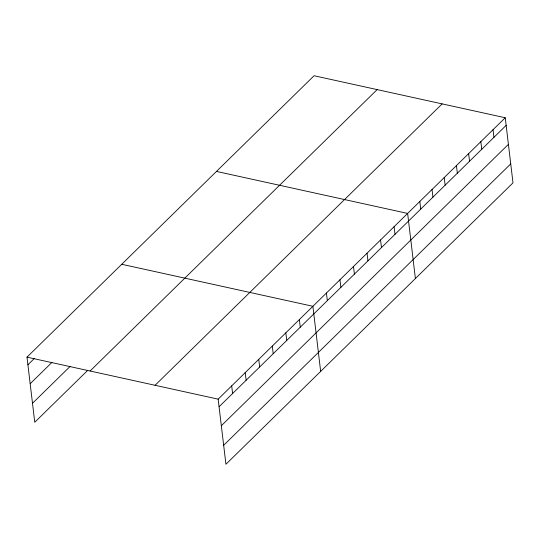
<?xml version="1.0" encoding="UTF-8"?>
<svg xmlns="http://www.w3.org/2000/svg" width="540" height="540" viewBox="0 0 540 540"><rect width="100%" height="100%" fill="white"/><g stroke="black" fill="none" stroke-linecap="round" stroke-linejoin="round"><path stroke-width="0.81" d="M87.723 370.346L34.763 422.253L27 357.149L314.071 75.742L505.238 117.747L513 182.851L225.929 464.258L218.16 399.155L505.238 117.747M27.911 364.77L34.385 358.425M30.173 383.738L51.941 362.401M32.501 403.286L70.16 366.37M90.086 371.007L377.156 89.6M155.081 385.29L442.152 103.883M219.071 406.775L506.149 125.368M221.333 425.743L508.41 144.342M223.661 445.291L510.739 163.883M216.466 171.416L407.632 213.422L415.395 278.532M121.736 264.283L312.896 306.288L320.659 371.392M27 357.149L218.16 399.155M493.034 129.708L493.945 137.329M480.836 141.662L481.748 149.29M468.632 153.623L469.544 161.251M456.435 165.584L457.346 173.212M444.231 177.545L445.142 185.166M432.034 189.506L432.945 197.127M419.83 201.467L420.741 209.088M394.099 226.692L395.01 234.313M380.565 239.956L381.476 247.583M367.031 253.226L367.943 260.847M353.498 266.49L354.409 274.111M339.964 279.754L340.875 287.381M326.43 293.024L327.341 300.645M299.363 319.552L300.274 327.179M285.829 332.822L286.74 340.443M272.295 346.086L273.206 353.714M258.761 359.357L259.673 366.977M245.228 372.62L246.139 380.241M231.694 385.884L232.605 393.512"/></g></svg>
